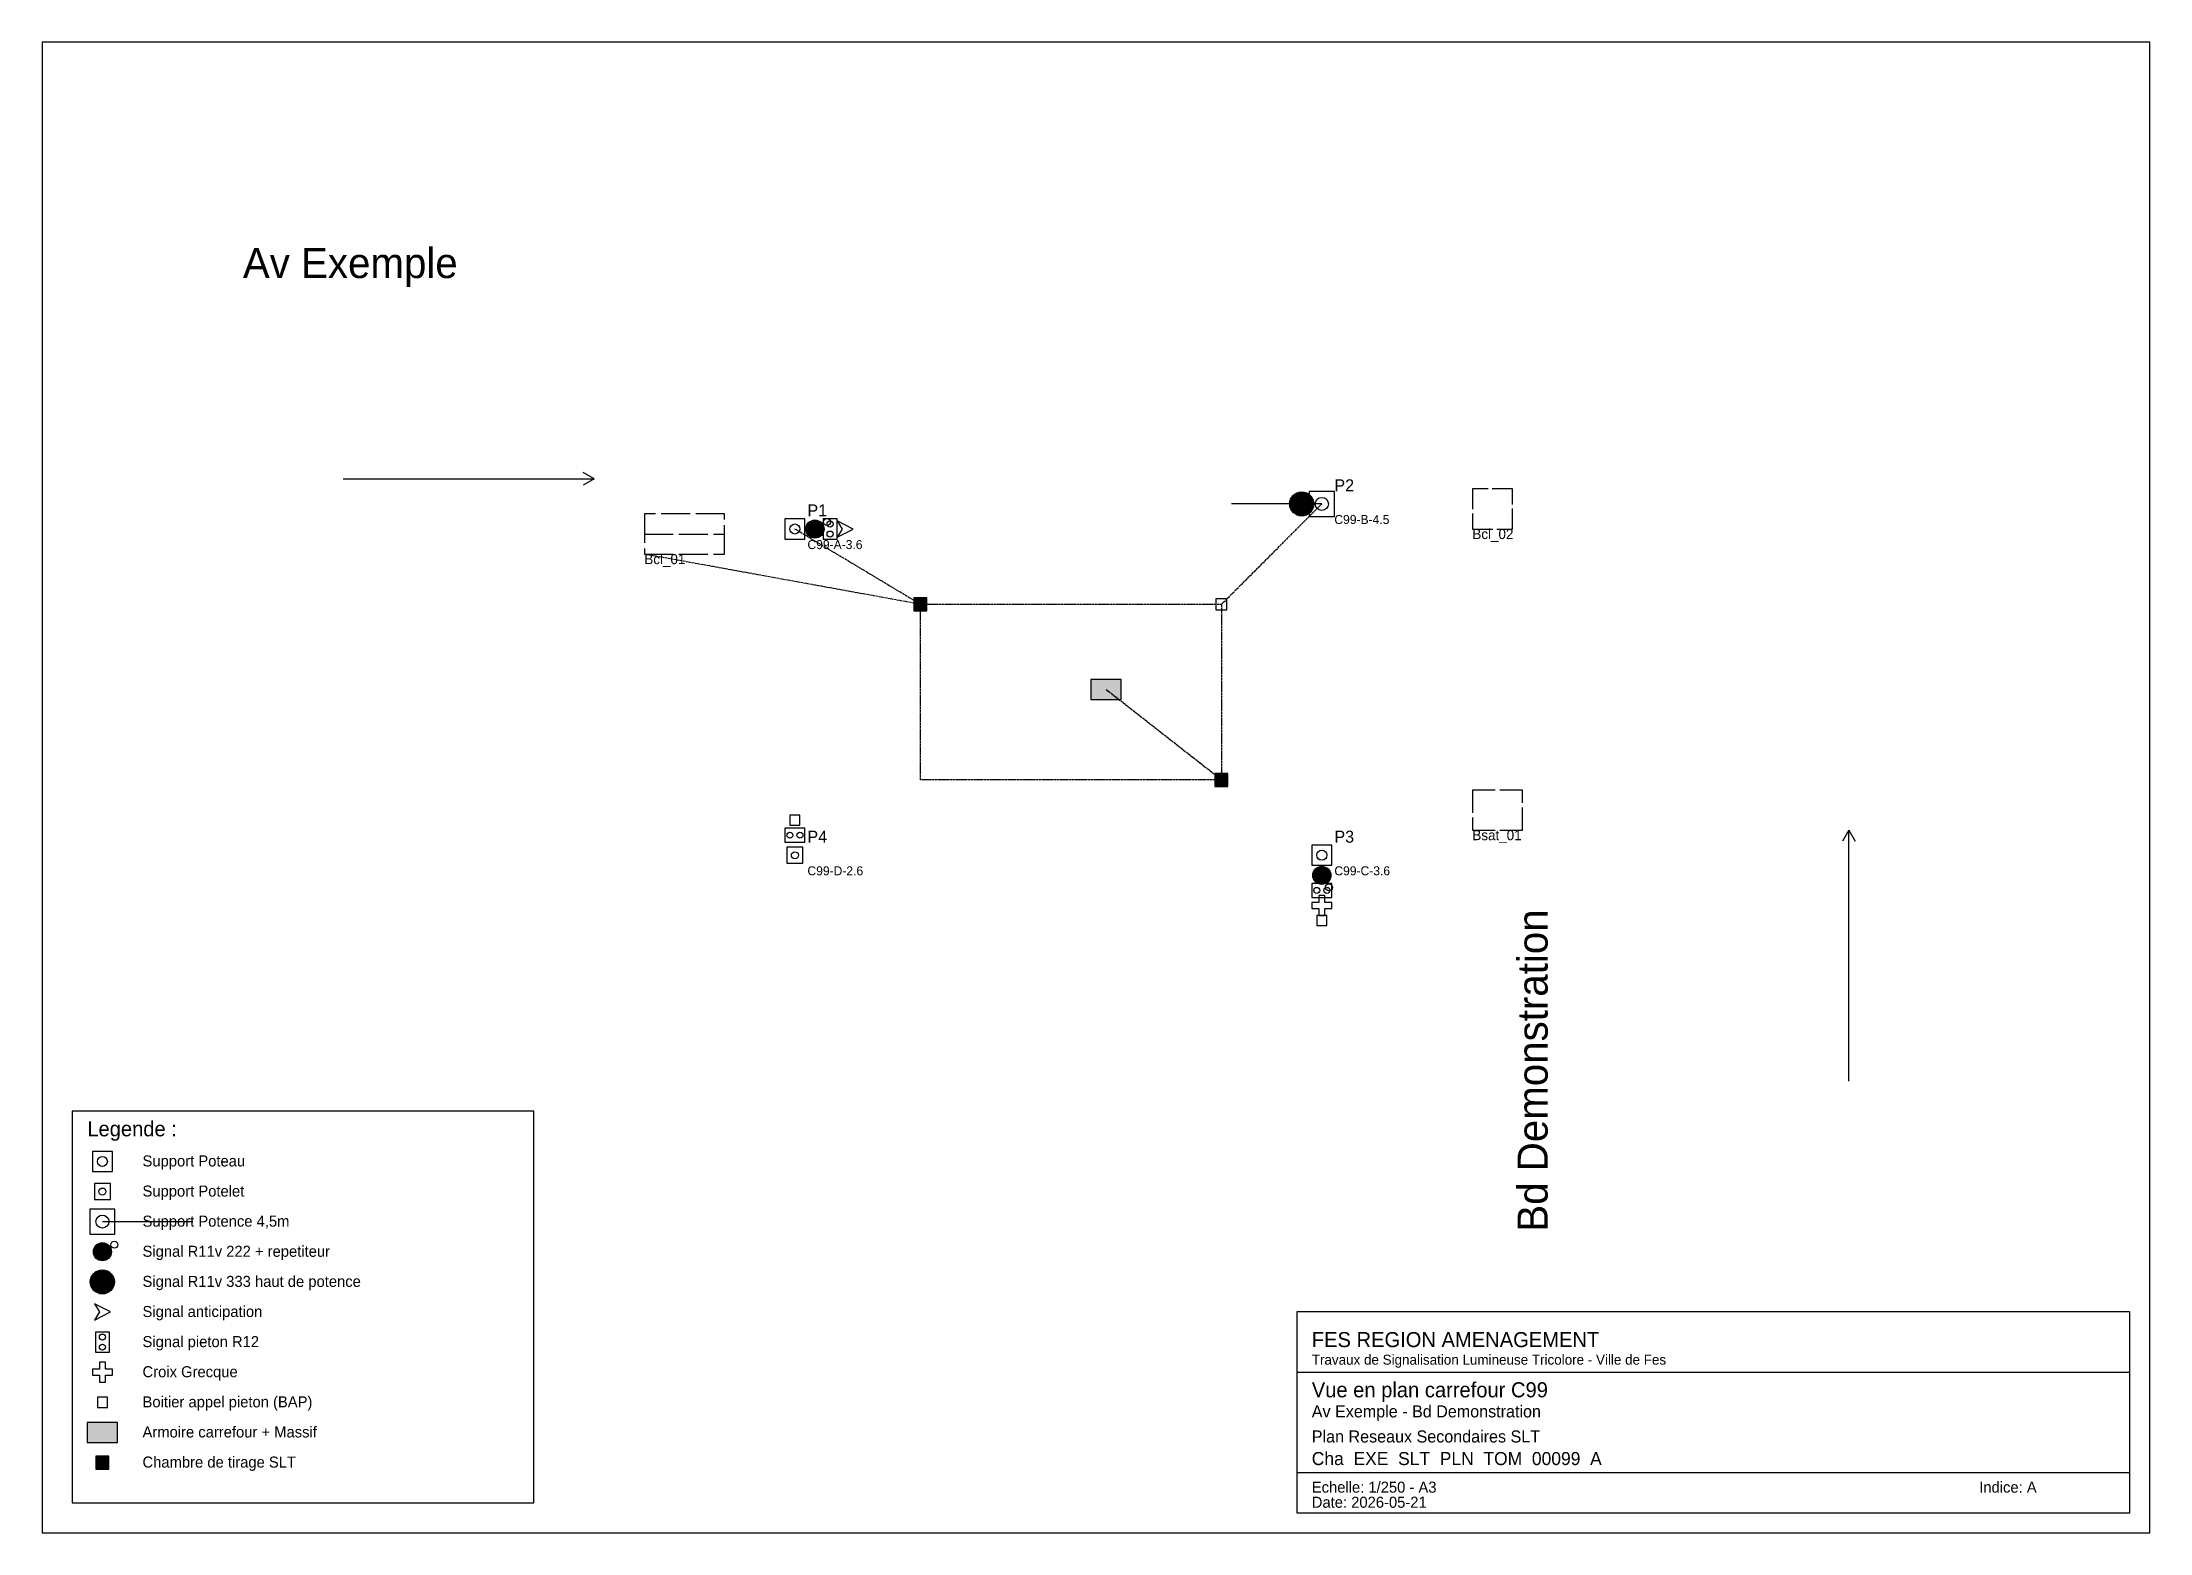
# Model space of a CAD drawing. Header units: millimetres. Extents: x 0 to 420, y 0 to 297.
import ezdxf

# ---------------------------------------------------------------- set-up
doc = ezdxf.new("R2010")
doc.units = ezdxf.units.MM
doc.header["$LTSCALE"] = 0.4
doc.linetypes.add('DASHED', pattern=[1.524, 1.27, -0.254])
for name, color, linetype, true_color in [('ANTICIPATION', 7, 'CONTINUOUS', 0x0080ff), ('ARMOIRE', 7, 'CONTINUOUS', 0xdc0000), ('BAP', 7, 'CONTINUOUS', 0xb8008a), ('BOUCLE_DETECTION', 7, 'DASHED', 0x0080ff), ('BOUCLE_SATURATION', 7, 'DASHED', 0xb8b800), ('CARTOUCHE', 7, 'CONTINUOUS', 0x000000), ('CHAMBRES', 7, 'CONTINUOUS', 0x964b00), ('FLECHES_CIRCULATION', 7, 'CONTINUOUS', 0x0080ff), ('FOURREAU_BOUCLE', 7, 'DASHED', 0xff8000), ('FOURREAU_CEINTURAGE', 7, 'DASHED', 0xb8008a), ('FOURREAU_FIBRE_MULTI', 7, 'DASHED', 0x0000ff), ('FOURREAU_SUPPORT', 7, 'DASHED', 0x009400), ('LEGENDE', 7, 'CONTINUOUS', 0x000000), ('SIG_PIETON', 7, 'CONTINUOUS', 0x005a00), ('SIGNAUX', 7, 'CONTINUOUS', 0xdc0000), ('SUPPORT_POTENCE', 7, 'CONTINUOUS', 0x38de00), ('SUPPORTS_MASSIFS', 7, 'CONTINUOUS', 0x787878), ('TEXTE', 7, 'CONTINUOUS', 0x000000)]:
    doc.layers.add(name, color=color, linetype=linetype, true_color=true_color)

# ---------------------------------------------------------------- blocks, each defined once
blk = doc.blocks.new('BOUCLE_VP2')
at = {"true_color": 0x0080ff}
blk.add_line((0, 0.5), (1, 0.5), dxfattribs=at)
blk.add_lwpolyline([(0, 0), (1, 0), (1, 1), (0, 1)], close=True, dxfattribs=at)
blk = doc.blocks.new('BOUCLE_VP1')
at = {"true_color": 0x0080ff}
blk.add_lwpolyline([(0, 0), (1, 0), (1, 1), (0, 1)], close=True, dxfattribs=at)
blk = doc.blocks.new('BOUCLE_SAT')
at = {"true_color": 0xb8b800}
blk.add_lwpolyline([(0, 0), (1, 0), (1, 1), (0, 1)], close=True, dxfattribs=at)
blk = doc.blocks.new('CHAMBRE_TIRAGE')
at = {"true_color": 0x964b00}
blk.add_hatch(color=1, dxfattribs=at).paths.add_polyline_path([(-1.3, -1.3), (1.3, -1.3), (1.3, 1.3), (-1.3, 1.3)])
blk.add_lwpolyline([(-1.3, -1.3), (1.3, -1.3), (1.3, 1.3), (-1.3, 1.3)], close=True, dxfattribs=at)
blk = doc.blocks.new('CHAMBRE_RACC')
at = {"true_color": 0x964b00}
blk.add_lwpolyline([(-1.1, -1.1), (1.1, -1.1), (1.1, 1.1), (-1.1, 1.1)], close=True, dxfattribs=at)
blk = doc.blocks.new('ARMOIRE')
at = {"true_color": 0xdc0000}
blk.add_hatch(color=1, dxfattribs=at).paths.add_polyline_path([(-3, -2), (3, -2), (3, 2), (-3, 2)])
blk.add_lwpolyline([(-3, -2), (3, -2), (3, 2), (-3, 2)], close=True, dxfattribs=at)
blk = doc.blocks.new('POTEAU')
at = {"true_color": 0x787878}
blk.add_lwpolyline([(-2, -2), (2, -2), (2, 2), (-2, 2)], close=True, dxfattribs=at)
blk.add_circle((0, 0), 1, dxfattribs=at)
blk = doc.blocks.new('SIG_R11V_222')
at = {"true_color": 0xdc0000}
blk.add_hatch(color=1, dxfattribs=at).paths.add_polyline_path([(1.8, 0), (1.74, 0.47), (1.56, 0.9), (1.27, 1.27), (0.9, 1.56), (0.47, 1.74), (0, 1.8), (-0.47, 1.74), (-0.9, 1.56), (-1.27, 1.27), (-1.56, 0.9), (-1.74, 0.47), (-1.8, 0), (-1.74, -0.47), (-1.56, -0.9), (-1.27, -1.27), (-0.9, -1.56), (-0.47, -1.74), (0, -1.8), (0.47, -1.74), (0.9, -1.56), (1.27, -1.27), (1.56, -0.9), (1.74, -0.47)])
for centre, radius in [((0, 0), 1.8), ((2.4, 1.4), 0.7)]:
    blk.add_circle(centre, radius, dxfattribs=at)
blk = doc.blocks.new('SIG_PIETON_R12')
at = {"true_color": 0x005a00}
blk.add_lwpolyline([(-1.4, -2), (1.4, -2), (1.4, 2), (-1.4, 2)], close=True, dxfattribs=at)
for centre in [(0, 1), (0, -1)]:
    blk.add_circle(centre, 0.6, dxfattribs=at)
blk = doc.blocks.new('ANTICIPATION')
at = {"true_color": 0x0080ff}
blk.add_lwpolyline([(-1.6, -1.6), (1.6, 0), (-1.6, 1.6), (-0.6, 0)], close=True, dxfattribs=at)
blk = doc.blocks.new('POTENCE')
at = {"true_color": 0x38de00}
blk.add_line((0, 0), (18, 0), dxfattribs=at)
at = {"true_color": 0x787878}
blk.add_lwpolyline([(-2.5, -2.5), (2.5, -2.5), (2.5, 2.5), (-2.5, 2.5)], close=True, dxfattribs=at)
at = {"true_color": 0x38de00}
blk.add_circle((0, 0), 1.3, dxfattribs=at)
blk = doc.blocks.new('SIG_R11V_333')
at = {"true_color": 0xdc0000}
blk.add_hatch(color=1, dxfattribs=at).paths.add_polyline_path([(2.4, 0), (2.32, 0.62), (2.08, 1.2), (1.7, 1.7), (1.2, 2.08), (0.62, 2.32), (0, 2.4), (-0.62, 2.32), (-1.2, 2.08), (-1.7, 1.7), (-2.08, 1.2), (-2.32, 0.62), (-2.4, 0), (-2.32, -0.62), (-2.08, -1.2), (-1.7, -1.7), (-1.2, -2.08), (-0.62, -2.32), (0, -2.4), (0.62, -2.32), (1.2, -2.08), (1.7, -1.7), (2.08, -1.2), (2.32, -0.62)])
blk.add_circle((0, 0), 2.4, dxfattribs=at)
blk = doc.blocks.new('CROIX_GRECQUE')
at = {"true_color": 0xdc0000}
blk.add_lwpolyline([(-0.6, -2), (0.6, -2), (0.6, -0.6), (2, -0.6), (2, 0.6), (0.6, 0.6), (0.6, 2), (-0.6, 2), (-0.6, 0.6), (-2, 0.6), (-2, -0.6), (-0.6, -0.6)], close=True, dxfattribs=at)
blk = doc.blocks.new('BAP')
at = {"true_color": 0xb8008a}
blk.add_lwpolyline([(-1, -1), (1, -1), (1, 1), (-1, 1)], close=True, dxfattribs=at)
blk = doc.blocks.new('POTELET')
at = {"true_color": 0x787878}
blk.add_lwpolyline([(-1.6, -1.6), (1.6, -1.6), (1.6, 1.6), (-1.6, 1.6)], close=True, dxfattribs=at)
blk.add_circle((0, 0), 0.7, dxfattribs=at)

msp = doc.modelspace()

# ---------------------------------------------------------------- linework, layer by layer
at = {"layer": 'CARTOUCHE'}
for p, q in [((250, 32), (416, 32)), ((250, 12), (416, 12))]:
    msp.add_line(p, q, dxfattribs=at)
for points in [[(0, 0), (420, 0), (420, 297), (0, 297)], [(250, 4), (416, 4), (416, 44), (250, 44)]]:
    msp.add_lwpolyline(points, close=True, dxfattribs=at)
at = {"layer": 'FLECHES_CIRCULATION'}
for p, q in [((60, 210), (110, 210)), ((110, 210), (107.83, 211.25)), ((110, 210), (107.83, 208.75)), ((360, 140), (358.75, 137.83)), ((360, 90), (360, 140)), ((360, 140), (361.25, 137.83))]:
    msp.add_line(p, q, dxfattribs=at)
at = {"layer": 'FOURREAU_BOUCLE'}
msp.add_lwpolyline([(175, 185), (120, 195)], dxfattribs=at)
at = {"layer": 'FOURREAU_CEINTURAGE'}
msp.add_lwpolyline([(175, 185), (235, 185), (235, 150), (175, 150), (175, 185)], dxfattribs=at)
at = {"layer": 'FOURREAU_FIBRE_MULTI'}
msp.add_lwpolyline([(235, 150), (212, 168)], dxfattribs=at)
at = {"layer": 'FOURREAU_SUPPORT'}
for points in [[(235, 185), (255, 205)], [(175, 185), (150, 200)]]:
    msp.add_lwpolyline(points, dxfattribs=at)
at = {"layer": 'LEGENDE'}
msp.add_lwpolyline([(6, 6), (98, 6), (98, 84), (6, 84)], close=True, dxfattribs=at)

# ---------------------------------------------------------------- block references
at = {"layer": 'ANTICIPATION'}
for p in [(160, 200), (12, 44)]:
    msp.add_blockref('ANTICIPATION', p, dxfattribs=at)
at = {"layer": 'ARMOIRE'}
for p in [(212, 168), (12, 20)]:
    msp.add_blockref('ARMOIRE', p, dxfattribs=at)
at = {"layer": 'BAP'}
for p, rotation in [((150, 142), 90), ((255, 122), 270)]:
    msp.add_blockref('BAP', p, dxfattribs=dict(at, rotation=rotation))
msp.add_blockref('BAP', (12, 26), dxfattribs=at)
at = {"layer": 'BOUCLE_DETECTION', "yscale": 8}
for name, p, xscale in [('BOUCLE_VP1', (285, 200), 8), ('BOUCLE_VP2', (120, 195), 16)]:
    msp.add_blockref(name, p, dxfattribs=dict(at, xscale=xscale))
at = {"layer": 'BOUCLE_SATURATION', "xscale": 10, "yscale": 8}
msp.add_blockref('BOUCLE_SAT', (285, 140), dxfattribs=at)
at = {"layer": 'CHAMBRES'}
for name, p in [('CHAMBRE_TIRAGE', (175, 185)), ('CHAMBRE_RACC', (235, 185)), ('CHAMBRE_TIRAGE', (235, 150)), ('CHAMBRE_TIRAGE', (12, 14))]:
    msp.add_blockref(name, p, dxfattribs=at)
at = {"layer": 'SIG_PIETON'}
for p in [(157, 200), (12, 38)]:
    msp.add_blockref('SIG_PIETON_R12', p, dxfattribs=at)
for p, rotation in [((150, 139), 90), ((255, 128), 270)]:
    msp.add_blockref('SIG_PIETON_R12', p, dxfattribs=dict(at, rotation=rotation))
at = {"layer": 'SIGNAUX'}
for name, p, rotation in [('SIG_R11V_333', (251, 205), 180), ('SIG_R11V_222', (255, 131), 270), ('CROIX_GRECQUE', (255, 125), 270)]:
    msp.add_blockref(name, p, dxfattribs=dict(at, rotation=rotation))
for name, p in [('SIG_R11V_222', (154, 200)), ('SIG_R11V_222', (12, 56)), ('SIG_R11V_333', (12, 50)), ('CROIX_GRECQUE', (12, 32))]:
    msp.add_blockref(name, p, dxfattribs=at)
at = {"layer": 'SUPPORT_POTENCE', "rotation": 180}
msp.add_blockref('POTENCE', (255, 205), dxfattribs=at)
at = {"layer": 'SUPPORT_POTENCE'}
msp.add_blockref('POTENCE', (12, 62), dxfattribs=at)
at = {"layer": 'SUPPORTS_MASSIFS'}
for name, p in [('POTEAU', (150, 200)), ('POTEAU', (12, 74)), ('POTELET', (12, 68))]:
    msp.add_blockref(name, p, dxfattribs=at)
for name, p, rotation in [('POTELET', (150, 135), 90), ('POTEAU', (255, 135), 270)]:
    msp.add_blockref(name, p, dxfattribs=dict(at, rotation=rotation))

# ---------------------------------------------------------------- texts
at = {"layer": 'BOUCLE_DETECTION', "true_color": 0x0080ff}
for s, p in [('Bcl_02', (285, 198)), ('Bcl_01', (120, 193))]:
    msp.add_text(s, height=2, dxfattribs=at).set_placement(p)
at = {"layer": 'BOUCLE_SATURATION', "true_color": 0xb8b800}
msp.add_text('Bsat_01', height=2, dxfattribs=at).set_placement((285, 138))
at = {"layer": 'CARTOUCHE'}
for s, height, p in [('FES REGION AMENAGEMENT', 3, (253, 37)), ('Travaux de Signalisation Lumineuse Tricolore - Ville de Fes', 2, (253, 33.5)), ('Vue en plan carrefour C99', 3, (253, 27)), ('Av Exemple - Bd Demonstration', 2.4, (253, 23)), ('Plan Reseaux Secondaires SLT', 2.4, (253, 18)), ('Cha  EXE  SLT  PLN  TOM  00099  A', 2.6, (253, 13.5)), ('Echelle: 1/250 - A3', 2.2, (253, 8)), ('Indice: A', 2.2, (386, 8)), ('Date: 2026-05-21', 2.2, (253, 5))]:
    msp.add_text(s, height=height, dxfattribs=at).set_placement(p)
at = {"layer": 'LEGENDE'}
for s, height, p in [('Legende :', 3, (9, 79)), ('Support Poteau', 2.2, (20, 73)), ('Support Potelet', 2.2, (20, 67)), ('Support Potence 4,5m', 2.2, (20, 61)), ('Signal R11v 222 + repetiteur', 2.2, (20, 55)), ('Signal R11v 333 haut de potence', 2.2, (20, 49)), ('Signal anticipation', 2.2, (20, 43)), ('Signal pieton R12', 2.2, (20, 37)), ('Croix Grecque', 2.2, (20, 31)), ('Boitier appel pieton (BAP)', 2.2, (20, 25)), ('Armoire carrefour + Massif', 2.2, (20, 19)), ('Chambre de tirage SLT', 2.2, (20, 13))]:
    msp.add_text(s, height=height, dxfattribs=at).set_placement(p)
at = {"layer": 'TEXTE', "true_color": 0x964b00}
msp.add_text('Av Exemple', height=6, dxfattribs=at).set_placement((40, 250))
at = {"layer": 'TEXTE'}
for s, p in [('P2', (257.5, 207.5)), ('P1', (152.5, 202.5)), ('P4', (152.5, 137.5)), ('P3', (257.5, 137.5))]:
    msp.add_text(s, height=2.4, dxfattribs=at).set_placement(p)
at = {"layer": 'TEXTE', "true_color": 0x009400}
for s, p in [('C99-B-4.5', (257.5, 201)), ('C99-A-3.6', (152.5, 196)), ('C99-D-2.6', (152.5, 131)), ('C99-C-3.6', (257.5, 131))]:
    msp.add_text(s, height=1.8, dxfattribs=at).set_placement(p)
at = {"layer": 'TEXTE', "true_color": 0x964b00}
msp.add_text('Bd Demonstration', height=6, rotation=90, dxfattribs=at).set_placement((300, 60))

doc.saveas('drawing.dxf')
